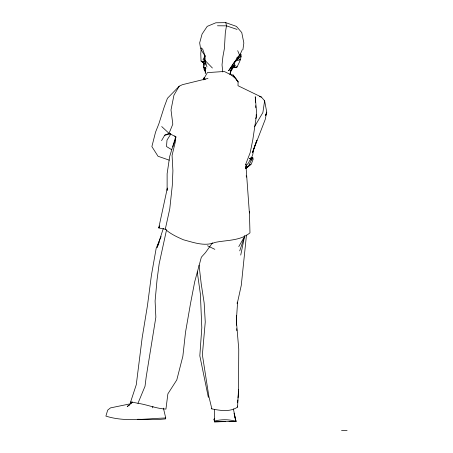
<?xml version="1.0" encoding="UTF-8"?>
<svg xmlns="http://www.w3.org/2000/svg" width="453" height="453" viewBox="0 0 453 453"><rect width="100%" height="100%" fill="white"/><g stroke="black" fill="none" stroke-linecap="round" stroke-linejoin="round"><path stroke-width="0.68" d="M167.117 190.186L167.129 173.703L169.682 156.483L175.6 137.072L174.767 135.951M238.527 390.175L238.754 349.167L236.358 320.741L237.593 302.055L241.279 285.333L246.472 235.084M249.382 212.967L245.832 163.946L250.203 152.604L252.814 139.722L256.273 116.772L256.477 111.353L255.254 96.749L255.537 102.27M201.121 49.898L205.045 55.9L205.254 65.011L203.703 61.88L204.943 60.345L204.133 59.054L205.045 55.9L202.763 49.337L201.296 47.859L200.753 53.652L201.041 60.996L202.406 62.214L203.703 61.88L204.229 65.77M252.655 159.303L252.7 157.316L250.792 157.78M236.494 315.452L236.511 325.22M175.673 136.359L175.373 141.704L172.066 155.413L172.916 170.713L172.276 185.594L169.767 208.867L165.283 229.224C170.549 234.031 177.072 236.987 183.533 239.818C193.754 242.491 204.648 246.704 215.033 242.412C226.874 239.96 240.084 241.013 249.971 232.853L249.41 211.574M205.243 73.765L205.645 67.333L205.945 68.697M211.562 408.447L211.874 408.9C220.322 410.554 229.909 412.247 237.559 407.117L238.51 389.54M167.18 190.169L167.35 188.057L158.731 228.001L159.552 226.058M237.593 402.757L237.853 399.976M238.052 397.893L238.635 391.635M230.152 74.802L230.707 70.713L234.139 65.181L235.43 60.289M237.123 303.55L237.31 302.157M242.904 49.739L243.844 43.001L241.76 32.565L236.443 26.393L225.792 22.65L215.838 22.786L207.231 26.365L202.083 34.037L199.665 42.865L200.645 48.952M203.199 79.909L207.383 72.622L224.275 71.478L231.036 74.819L236.245 79.06L238.097 81.891L238.001 85.719L261.364 97.033L264.62 100.804L262.887 112.531L254.467 126.772M172.995 146.8L173.205 145.43M230.101 74.19L230.707 70.713M230.096 74.275L230.69 70.878L231.54 69.213M240.73 255.09L244.762 235.475M166.591 229.626L159.133 263.929L157.021 280.045L155.096 301.035L155.86 317.157L146.217 376.8L145.022 386.256L137.961 403.312L131.098 401.868L130.492 402.321L131.67 402.853M163.408 408.119L165.741 418L165.549 418.923L157.508 419.574L137.604 419.263M255.769 118.726L256.273 116.772L256.166 114.7M230.215 72.554L233.618 66.902L234.139 65.181L235.702 65.249M173.601 144.841L175.017 140.271M175.419 138.963L176.024 137.004M152.525 407.853L152.938 406.534M163.346 228.346L157.151 247.412L159.196 242.242M130.492 402.321L136.268 384.744L142.151 337.876L147.48 305.43L151.404 275.316L156.194 248.227L161.132 236.517M239.722 250.877L244.405 236.817L238.776 246.619M265.634 115.419L266.743 112.129L264.62 100.804M265.605 115.385L266.743 112.129L265.215 119.484L252.383 152.712L256.857 140.22M256.902 140.209L253.895 148.737L252.74 154.62L251.489 157.791M237.032 66.948C238.85 63.114 241.404 59.247 241.036 54.785L240.435 54.054L228.652 70.725L234.139 65.181L234.965 67.395L237.032 66.948L234.965 67.395L233.618 66.902L231.823 68.658L234.139 65.181M159.728 226.058L158.924 228.001L165.283 229.224M161.562 140.64L164.745 135.175L169.014 133.346L172.814 124.19L171.008 109.932L173.952 95.141L179.201 86.212L182.417 84.683L207.989 78.42M249.076 164.869L251.375 160.13L250.979 158.193L249.371 158.437L250.645 158.703L250.939 160.373M242.196 49.904L238.25 58.686L236.064 60.9L240.215 59.762L238.25 58.686L241.189 56.291L239.58 55.221L237.7 50.691M236.064 60.9L237.106 58.873L235.849 59.938M205.045 55.9L202.972 59.904L204.943 60.345L212.4 68.012M251.155 159.694L252.7 157.316L253.187 159.139L251.2 164.32L245.656 168.669M214.388 409.591L214.535 421.845L235.951 421.364L234.025 413.17M228.652 70.725L234.677 61.449M250.979 158.193L248.261 163.278L246.647 165.028M212.514 242.808L205.452 252.644L201.347 257.208L194.716 281.732L190.503 303.584L185.52 332.247L182.865 356.211L176.789 379.942L167.876 393.855L165.945 409.076C156.325 408.668 147.406 404.671 137.961 403.312M225.634 421.522L214.535 421.845L214.83 421.471L213.703 419.438L214.575 418.504M214.535 421.845L215.413 420.82C222.157 419.252 229.309 419.353 235.951 421.364L233.374 408.889M246.132 164.263L245.634 164.649M179.201 86.212L167.44 98.295L164.235 106.931L158.856 123.833L155.543 132.157L151.88 146.596L158.012 156.245L169.241 160.164M236.392 58.29L239.58 55.221L241.036 54.785M248.538 165.883L245.594 168.646L250.645 164.145M132.491 402.1L127.219 406.534L129.586 405.005M245.696 167.446L246.749 166.676L246.438 165.724M203.912 79.133L203.844 78.114L204.648 77.542M245.6 167.367L246.749 166.676L246.194 165.662M245.549 167.355L246.749 166.676L245.549 167.1M245.509 167.214L246.749 166.676M202.406 62.214L203.703 61.88M131.262 403.617L110.487 407.893L107.672 410.158L105.906 416.103C125.362 422.309 145.787 418.498 165.741 418M164.745 135.175L170.877 133.941L167.004 140.107L166.5 146.529L171.772 149.733M229.099 421.42L236.036 421.222L235.311 420.056M341.545 430.35L347.094 430.35M217.463 25.776L226.477 25.849L237.072 29.405M231.036 74.819L233.102 75.005L238.097 81.891L233.102 75.005M233.618 66.902L236.007 67.327M259.376 96.648L261.364 97.033M161.71 126.557L169.014 133.346L170.26 133.743M214.858 249.343L207.497 245.764M169.014 133.346L175.928 136.834M201.041 60.996L203.165 62.214L204.943 60.345L206.981 67.01M205.311 79.281L203.969 78.052L204.807 79.694M205.481 72.18L203.958 69.201L203.318 62.123M203.844 78.114L204.127 78.686M205.311 71.455L203.89 66.75L205.436 71.381M246.177 175.815L246.523 177.117M234.461 415.293L235.951 421.364M211.874 408.9L208.856 396.403L202.378 354.784L205.254 322.021L204.156 302.893L201.217 283.838L199.043 265.169M225.792 22.65L226.477 25.849L225.311 32.786L224.422 48.375L222.916 56.58L222.027 64.841L222.763 71.987M208.352 397.377L199.818 355.809L201.806 327.751L200.39 294.093L197.253 271.908M237.406 406.064L237.559 407.117M236.704 328.68L236.817 330.752M255.713 105.725L255.815 107.797"/></g></svg>
